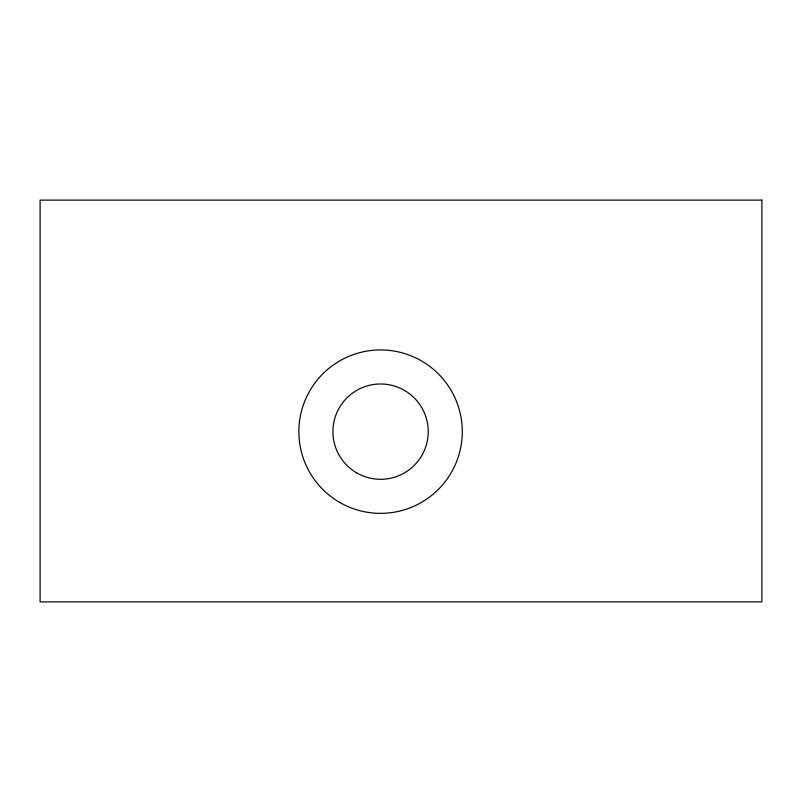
<?xml version="1.0" encoding="UTF-8"?>
<svg xmlns="http://www.w3.org/2000/svg" width="802" height="802" viewBox="0 0 802 802"><rect width="100%" height="100%" fill="white"/><g stroke="black" fill="none" stroke-linecap="round" stroke-linejoin="round"><path stroke-width="1.2" d="M761.9 200.119L40.1 200.119L40.1 601.881L761.9 601.881L761.9 200.119M339.717 502.413A81.714 81.714 0 0 0 462.283 431.646A81.714 81.714 0 0 0 339.717 360.88A81.714 81.714 0 0 0 339.717 502.413M356.74 472.919A47.669 47.669 0 0 0 428.238 431.646A47.669 47.669 0 0 0 356.74 390.363A47.669 47.669 0 0 0 356.74 472.919"/></g></svg>
